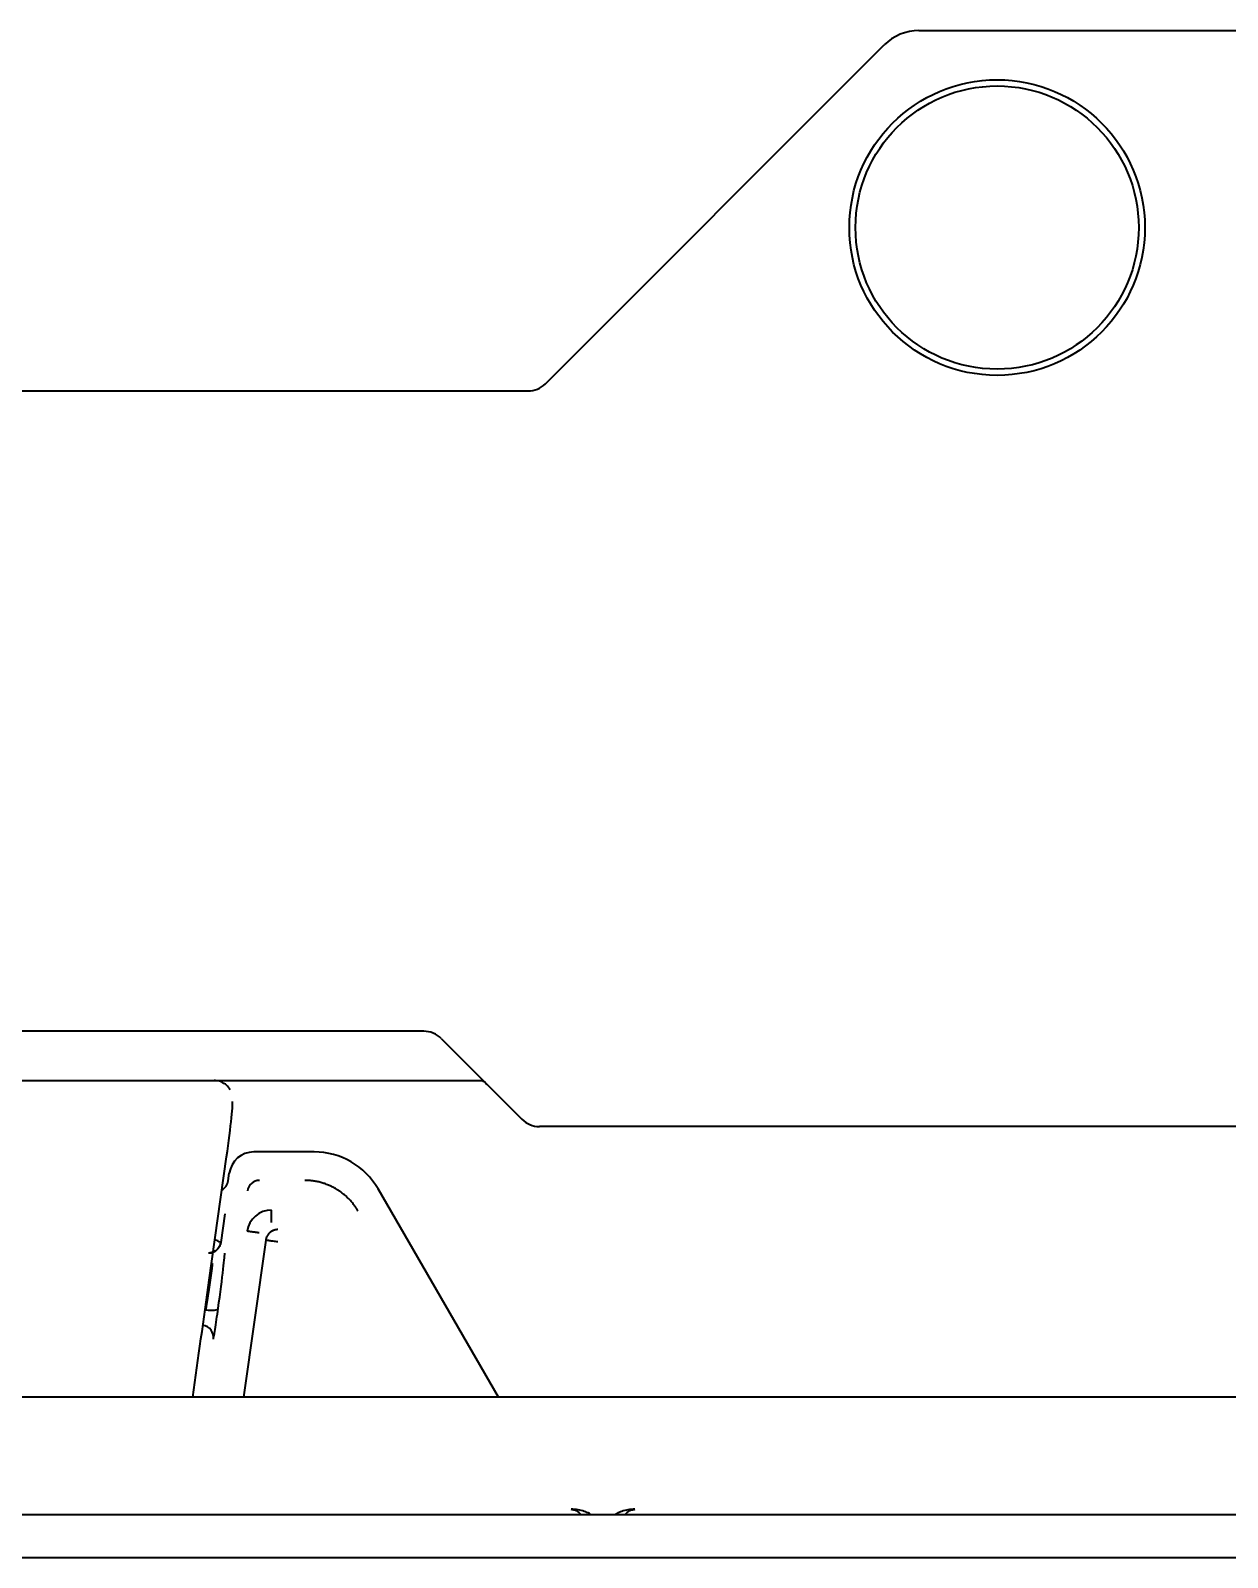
# Model space of a CAD drawing. Header units: inches. Extents: x 90 to 4162, y -443 to 3471.
# Drawn here: x 2782.6 to 2831.2, y 3339.3 to 3401.3 of the extents above; entities that cross this region are included whole.
import ezdxf

# ---------------------------------------------------------------- set-up
doc = ezdxf.new("R2010")
doc.units = ezdxf.units.IN
doc.layers.add('1', color=7, linetype='Continuous', true_color=0xffffff)
doc.layers.add('4', color=7, linetype='Continuous', true_color=0xffffff)

msp = doc.modelspace()

# ---------------------------------------------------------------- linework, layer by layer
at = {"layer": '1', "color": 7, "linetype": 'Continuous', "lineweight": 35}
for p, q in [((2818.719, 3401.276), (2947.39, 3401.276)), ((2803.55, 3386.935), (2817.305, 3400.691)), ((2448.939, 3386.643), (2802.843, 3386.643)), ((2798.611, 3360.643), (2453.171, 3360.643)), ((2799.318, 3360.35), (2802.598, 3357.069)), ((2450.757, 3358.643), (2801.025, 3358.643)), ((2731.684, 3358.642), (2790.098, 3358.642)), ((2939.184, 3356.776), (2803.305, 3356.776)), ((2789.9, 3350.531), (2790.604, 3355.538)), ((2789.9, 3350.531), (2789.9, 3350.531))]:
    msp.add_line(p, q, dxfattribs=at)
for radius in [6, 5.75]:
    msp.add_circle((2821.891, 3393.276), radius, dxfattribs=at)
for centre, radius, start, end in [((2818.719, 3399.276), 2, 90, 135), ((2802.843, 3387.643), 1, 270, 315), ((2798.611, 3359.643), 1, 45, 89.99978), ((2800.477, 3357.776), 1, 45, 60.01102), ((2803.305, 3357.776), 1, 225, 270)]:
    msp.add_arc(centre, radius, start, end, dxfattribs=at)
for centre, major_axis, start_param, end_param in [((2790.524, 3355.538), (-0.317, -2.25), 1.575662, 3.146458), ((2786.4, 3350.531), (-13.966, -99.249), 1.527844, 1.575662)]:
    msp.add_ellipse(centre, major_axis=major_axis, ratio=0.03458, start_param=start_param, end_param=end_param, dxfattribs=at)
msp.add_open_spline([(2790.746, 3358.262), (2790.738, 3358.281), (2790.695, 3358.367), (2790.554, 3358.505), (2790.335, 3358.619), (2790.174, 3358.642), (2790.098, 3358.642)], degree=3, knots=[0, 0, 0, 0, 0.081755, 0.381944, 0.722185, 1, 1, 1, 1], dxfattribs=at)
at = {"layer": '4', "color": 7, "linetype": 'Continuous', "lineweight": 35}
for p, q in [((2794.16, 3355.742), (2791.705, 3355.742)), ((2790.672, 3354.573), (2790.715, 3354.882)), ((2801.639, 3345.787), (2796.757, 3354.243)), ((2790.536, 3353.235), (2790.372, 3352.069)), ((2792.429, 3352.884), (2792.429, 3353.384)), ((2792.192, 3352.156), (2791.297, 3345.787)), ((2928.141, 3345.787), (2660.047, 3345.787)), ((2323.625, 3341.026), (2928.157, 3341.026)), ((2321.659, 3339.276), (2930.123, 3339.276))]:
    msp.add_line(p, q, dxfattribs=at)
msp.add_arc((2792.429, 3352.384), 1, 89.99776, 172.00226, dxfattribs=at)
for centre, major_axis, ratio, start_param, end_param in [((2791.705, 3354.742), (0.342, -0.94), 0.99931, 2.792529, 4.223191), ((2794.158, 3352.741), (-1.501, -2.6), 0.999188, 2.618346, 3.66484), ((2790.177, 3354.643), (0.171, -0.47), 0.99931, 0.151377, 1.081598), ((2791.944, 3354.087), (-0.171, 0.47), 0.99931, 5.934122, 7.364783), ((2790.106, 3348.639), (-0.422, -3), 0.017285, 1.824668, 3.109116), ((2789.767, 3349.455), (-0.495, 0.067), 0.246669, 1.604334, 3.123583), ((2790.21, 3349.136), (-0.141, -1), 0.017285, 0.019883, 1.824668), ((2789.575, 3348.206), (-0.328, 0.377), 0.999646, 3.857353, 5.432757)]:
    msp.add_ellipse(centre, major_axis=major_axis, ratio=ratio, start_param=start_param, end_param=end_param, dxfattribs=at)
msp.add_open_spline([(2795.945, 3353.338), (2795.781, 3353.623), (2795.316, 3354.088), (2794.747, 3354.417), (2794.111, 3354.587), (2793.782, 3354.587)], degree=2, dxfattribs=at)
for points, knots in [([(2791.934, 3352.453), (2791.933, 3352.454), (2791.929, 3352.454), (2791.916, 3352.456), (2791.906, 3352.457), (2791.881, 3352.461), (2791.865, 3352.463), (2791.829, 3352.468), (2791.808, 3352.471), (2791.763, 3352.477), (2791.738, 3352.481), (2791.684, 3352.489), (2791.656, 3352.493), (2791.596, 3352.501), (2791.565, 3352.505), (2791.503, 3352.514), (2791.47, 3352.519), (2791.438, 3352.523)], [0, 0, 0, 0, 0.125, 0.125, 0.25, 0.25, 0.375, 0.375, 0.5, 0.5, 0.625, 0.625, 0.75, 0.75, 0.875, 0.875, 1, 1, 1, 1]), ([(2792.687, 3352.588), (2792.683, 3352.588), (2792.676, 3352.588), (2792.666, 3352.588), (2792.656, 3352.588), (2792.646, 3352.587), (2792.636, 3352.586), (2792.626, 3352.585), (2792.616, 3352.583), (2792.607, 3352.582), (2792.597, 3352.58), (2792.588, 3352.579), (2792.579, 3352.577), (2792.57, 3352.575), (2792.561, 3352.572), (2792.552, 3352.57), (2792.544, 3352.568), (2792.536, 3352.565), (2792.527, 3352.562), (2792.519, 3352.56), (2792.512, 3352.557), (2792.504, 3352.554), (2792.496, 3352.551), (2792.489, 3352.548), (2792.482, 3352.545), (2792.475, 3352.541), (2792.468, 3352.538), (2792.461, 3352.535), (2792.454, 3352.531), (2792.448, 3352.528), (2792.442, 3352.524), (2792.435, 3352.521), (2792.429, 3352.517), (2792.424, 3352.514), (2792.418, 3352.51), (2792.412, 3352.506), (2792.407, 3352.503), (2792.402, 3352.499), (2792.397, 3352.496), (2792.392, 3352.492), (2792.387, 3352.488), (2792.382, 3352.485), (2792.377, 3352.481), (2792.373, 3352.478), (2792.369, 3352.474), (2792.365, 3352.471), (2792.36, 3352.467), (2792.357, 3352.464), (2792.353, 3352.46), (2792.349, 3352.457), (2792.346, 3352.454), (2792.342, 3352.451), (2792.339, 3352.447), (2792.336, 3352.444), (2792.319, 3352.428), (2792.293, 3352.398), (2792.262, 3352.354), (2792.24, 3352.314), (2792.221, 3352.272), (2792.207, 3352.229), (2792.198, 3352.193), (2792.194, 3352.17), (2792.193, 3352.161), (2792.192, 3352.156)], [0, 0, 0, 0, 0.014618, 0.029072, 0.043363, 0.05749, 0.071454, 0.085255, 0.098892, 0.112366, 0.125676, 0.138823, 0.151806, 0.164626, 0.177283, 0.189776, 0.202105, 0.214271, 0.226274, 0.238113, 0.249789, 0.261302, 0.272651, 0.283836, 0.294858, 0.305717, 0.316412, 0.326944, 0.337312, 0.347517, 0.357558, 0.367436, 0.37715, 0.386701, 0.396089, 0.405313, 0.414373, 0.42327, 0.432004, 0.440574, 0.448981, 0.457225, 0.465305, 0.473221, 0.480974, 0.488564, 0.49599, 0.503252, 0.510352, 0.517287, 0.52406, 0.530669, 0.537114, 0.543396, 0.549515, 0.635298, 0.709598, 0.772409, 0.823728, 0.903509, 0.960638, 0.981673, 1, 1, 1, 1]), ([(2790.372, 3352.069), (2790.364, 3352.01), (2790.345, 3351.952), (2790.288, 3351.847), (2790.25, 3351.8), (2790.16, 3351.722), (2790.108, 3351.691), (2789.997, 3351.649), (2789.937, 3351.638), (2789.877, 3351.638)], [0, 0, 0, 0, 0.25, 0.25, 0.5, 0.5, 0.75, 0.75, 1, 1, 1, 1]), ([(2790.372, 3352.069), (2790.365, 3352.072), (2790.286, 3352.107), (2790.148, 3352.169), (2790.141, 3352.172), (2790.134, 3352.175)], [0, 0, 0, 0, 0.950768, 0.950768, 1, 1, 1, 1]), ([(2792.687, 3352.087), (2792.655, 3352.091), (2792.623, 3352.096), (2792.56, 3352.105), (2792.529, 3352.109), (2792.47, 3352.117), (2792.441, 3352.121), (2792.388, 3352.129), (2792.363, 3352.132), (2792.317, 3352.139), (2792.296, 3352.142), (2792.26, 3352.147), (2792.245, 3352.149), (2792.219, 3352.153), (2792.209, 3352.154), (2792.196, 3352.156), (2792.192, 3352.156), (2792.192, 3352.156)], [0, 0, 0, 0, 0.125, 0.125, 0.25, 0.25, 0.375, 0.375, 0.5, 0.5, 0.625, 0.625, 0.75, 0.75, 0.875, 0.875, 1, 1, 1, 1]), ([(2789.767, 3349.33), (2789.769, 3349.338), (2789.771, 3349.355), (2789.775, 3349.379), (2789.779, 3349.403), (2789.783, 3349.426), (2789.787, 3349.45), (2789.791, 3349.474), (2789.794, 3349.497), (2789.798, 3349.521), (2789.802, 3349.544), (2789.805, 3349.567), (2789.809, 3349.59), (2789.813, 3349.613), (2789.816, 3349.636), (2789.82, 3349.658), (2789.823, 3349.681), (2789.827, 3349.703), (2789.83, 3349.725), (2789.834, 3349.747), (2789.837, 3349.769), (2789.841, 3349.791), (2789.844, 3349.813), (2789.847, 3349.835), (2789.851, 3349.856), (2789.854, 3349.877), (2789.857, 3349.898), (2789.86, 3349.919), (2789.863, 3349.94), (2789.867, 3349.961), (2789.87, 3349.982), (2789.873, 3350.002), (2789.876, 3350.022), (2789.879, 3350.042), (2789.882, 3350.062), (2789.885, 3350.082), (2789.888, 3350.102), (2789.891, 3350.121), (2789.894, 3350.14), (2789.896, 3350.16), (2789.899, 3350.179), (2789.902, 3350.197), (2789.905, 3350.216), (2789.908, 3350.235), (2789.91, 3350.253), (2789.913, 3350.271), (2789.916, 3350.289), (2789.918, 3350.307), (2789.921, 3350.325), (2789.924, 3350.342), (2789.926, 3350.359), (2789.929, 3350.377), (2789.931, 3350.394), (2789.933, 3350.41), (2789.936, 3350.427), (2789.938, 3350.444), (2789.941, 3350.46), (2789.943, 3350.476), (2789.945, 3350.492), (2789.948, 3350.508), (2789.95, 3350.523), (2789.952, 3350.539), (2789.954, 3350.554), (2789.956, 3350.569), (2789.959, 3350.584), (2789.961, 3350.599), (2789.963, 3350.613), (2789.965, 3350.628), (2789.967, 3350.642), (2789.969, 3350.656), (2789.971, 3350.67), (2789.973, 3350.683), (2789.975, 3350.697), (2789.976, 3350.71), (2789.978, 3350.723), (2789.98, 3350.736), (2789.982, 3350.749), (2789.984, 3350.762), (2789.985, 3350.774), (2789.987, 3350.786), (2789.989, 3350.798), (2789.99, 3350.81), (2789.992, 3350.822), (2789.994, 3350.833), (2789.995, 3350.844), (2789.997, 3350.856), (2789.998, 3350.867), (2790, 3350.877), (2790.001, 3350.888), (2790.002, 3350.898), (2790.004, 3350.908), (2790.005, 3350.919), (2790.007, 3350.928), (2790.008, 3350.938), (2790.009, 3350.948), (2790.01, 3350.957), (2790.012, 3350.966), (2790.013, 3350.975), (2790.014, 3350.984), (2790.015, 3350.992), (2790.016, 3351.001), (2790.017, 3351.009), (2790.018, 3351.017), (2790.019, 3351.025), (2790.02, 3351.033), (2790.021, 3351.04), (2790.022, 3351.048), (2790.023, 3351.055), (2790.024, 3351.062), (2790.025, 3351.069), (2790.025, 3351.076), (2790.026, 3351.082), (2790.027, 3351.088), (2790.028, 3351.095), (2790.028, 3351.101), (2790.029, 3351.106), (2790.03, 3351.112), (2790.03, 3351.118), (2790.031, 3351.123), (2790.031, 3351.128), (2790.032, 3351.133), (2790.032, 3351.138), (2790.033, 3351.143), (2790.033, 3351.147), (2790.033, 3351.151), (2790.034, 3351.155), (2790.034, 3351.159), (2790.034, 3351.163), (2790.035, 3351.167), (2790.035, 3351.17), (2790.035, 3351.174), (2790.035, 3351.177), (2790.036, 3351.18), (2790.036, 3351.183), (2790.036, 3351.186), (2790.036, 3351.188), (2790.036, 3351.191), (2790.036, 3351.193), (2790.036, 3351.195), (2790.036, 3351.197), (2790.036, 3351.199), (2790.036, 3351.2), (2790.036, 3351.202), (2790.035, 3351.203), (2790.035, 3351.204), (2790.035, 3351.205), (2790.035, 3351.206), (2790.035, 3351.207), (2790.034, 3351.207)], [0, 0, 0, 0, 0.007832, 0.01565, 0.023454, 0.031245, 0.039021, 0.046784, 0.054532, 0.062267, 0.069988, 0.077695, 0.085388, 0.093067, 0.100732, 0.108384, 0.116022, 0.123646, 0.131256, 0.138852, 0.146434, 0.154003, 0.161558, 0.169099, 0.176626, 0.18414, 0.19164, 0.199126, 0.206598, 0.214056, 0.221501, 0.228932, 0.236349, 0.243753, 0.251143, 0.258519, 0.265881, 0.27323, 0.280565, 0.287886, 0.295194, 0.302488, 0.309769, 0.317035, 0.324289, 0.331528, 0.338754, 0.345966, 0.353165, 0.36035, 0.367521, 0.374679, 0.381824, 0.388954, 0.396071, 0.403175, 0.410265, 0.417342, 0.424405, 0.431454, 0.43849, 0.445513, 0.452522, 0.459517, 0.466499, 0.473468, 0.480423, 0.487365, 0.494293, 0.501208, 0.508109, 0.514997, 0.521872, 0.528733, 0.535581, 0.542415, 0.549236, 0.556044, 0.562838, 0.569619, 0.576387, 0.583141, 0.589882, 0.59661, 0.603324, 0.610025, 0.616713, 0.623388, 0.630049, 0.636697, 0.643332, 0.649954, 0.656562, 0.663157, 0.669739, 0.676308, 0.682864, 0.689406, 0.695936, 0.702452, 0.708955, 0.715445, 0.721922, 0.728386, 0.734836, 0.741274, 0.747698, 0.75411, 0.760508, 0.766894, 0.773266, 0.779625, 0.785972, 0.792305, 0.798626, 0.804933, 0.811228, 0.817509, 0.823778, 0.830033, 0.836276, 0.842506, 0.848723, 0.854927, 0.861119, 0.867297, 0.873463, 0.879616, 0.885756, 0.891883, 0.897997, 0.904099, 0.910188, 0.916264, 0.922327, 0.928378, 0.934416, 0.940442, 0.946454, 0.952454, 0.958442, 0.964416, 0.970378, 0.976328, 0.982265, 0.988189, 0.994101, 1, 1, 1, 1]), ([(2804.597, 3341.233), (2804.644, 3341.231), (2804.691, 3341.222), (2804.823, 3341.176), (2804.901, 3341.121), (2804.964, 3341.045), (2804.967, 3341.041), (2804.971, 3341.036)], [0, 0, 0, 0, 0.330789, 0.330789, 0.961404, 0.961404, 1, 1, 1, 1]), ([(2805.367, 3341.037), (2805.357, 3341.043), (2805.347, 3341.05), (2805.215, 3341.127), (2805.056, 3341.18), (2804.789, 3341.224), (2804.693, 3341.232), (2804.597, 3341.233)], [0, 0, 0, 0, 0.054472, 0.054472, 0.674673, 0.674673, 1, 1, 1, 1]), ([(2807.185, 3341.233), (2807.089, 3341.232), (2806.993, 3341.224), (2806.726, 3341.18), (2806.567, 3341.127), (2806.436, 3341.05), (2806.425, 3341.043), (2806.415, 3341.037)], [0, 0, 0, 0, 0.325327, 0.325327, 0.945528, 0.945528, 1, 1, 1, 1]), ([(2806.811, 3341.036), (2806.815, 3341.041), (2806.818, 3341.045), (2806.881, 3341.121), (2806.96, 3341.176), (2807.091, 3341.222), (2807.138, 3341.231), (2807.185, 3341.233)], [0, 0, 0, 0, 0.038438, 0.038438, 0.669156, 0.669156, 1, 1, 1, 1])]:
    msp.add_open_spline(points, degree=3, knots=knots, dxfattribs=at)
msp.add_rational_spline([(2789.877, 3351.639), (2790.311, 3351.639), (2790.372, 3352.069)], [1, 0.755063165613, 0.999987285023], degree=2, dxfattribs=at)

doc.saveas('drawing.dxf')
